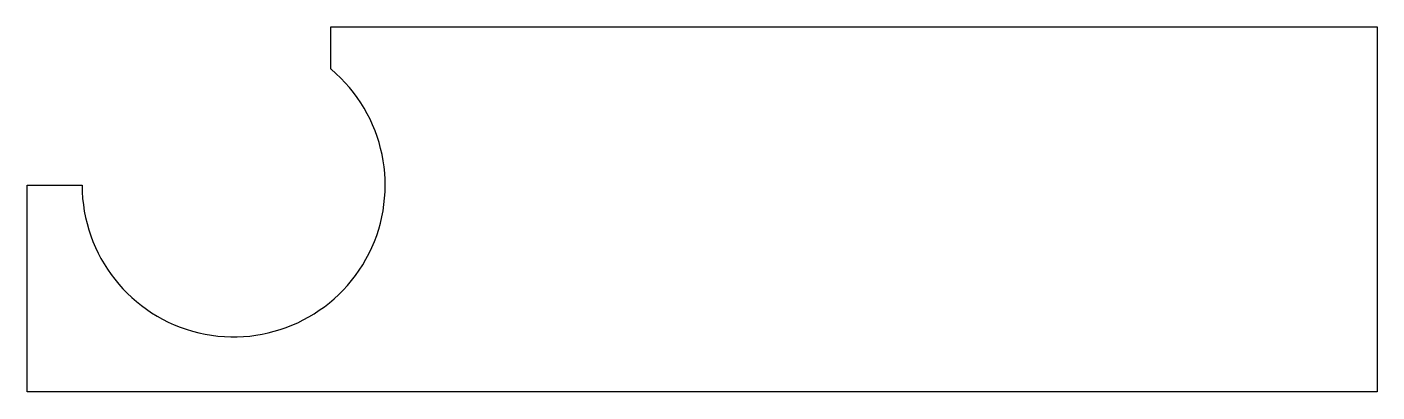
# Model space of a CAD drawing. Header units: inches. Extents: x -0.94 to 5.19, y -0.94 to 0.72.
import ezdxf

# ---------------------------------------------------------------- set-up
doc = ezdxf.new("R2010")
doc.units = ezdxf.units.IN
doc.layers.get('0').update_dxf_attribs({"linetype": 'CONTINUOUS'})

msp = doc.modelspace()

# ---------------------------------------------------------------- linework, layer by layer
msp.add_lwpolyline([(0.4415, 0.7182), (5.1875, 0.7182), (5.1875, -0.9375), (-0.9375, -0.9375), (-0.9375, 0), (-0.6875, 0, 1.569686), (0.4419, 0.5267), (0.4415, 0.5267)], format="xyb", close=True)

doc.saveas('drawing.dxf')
